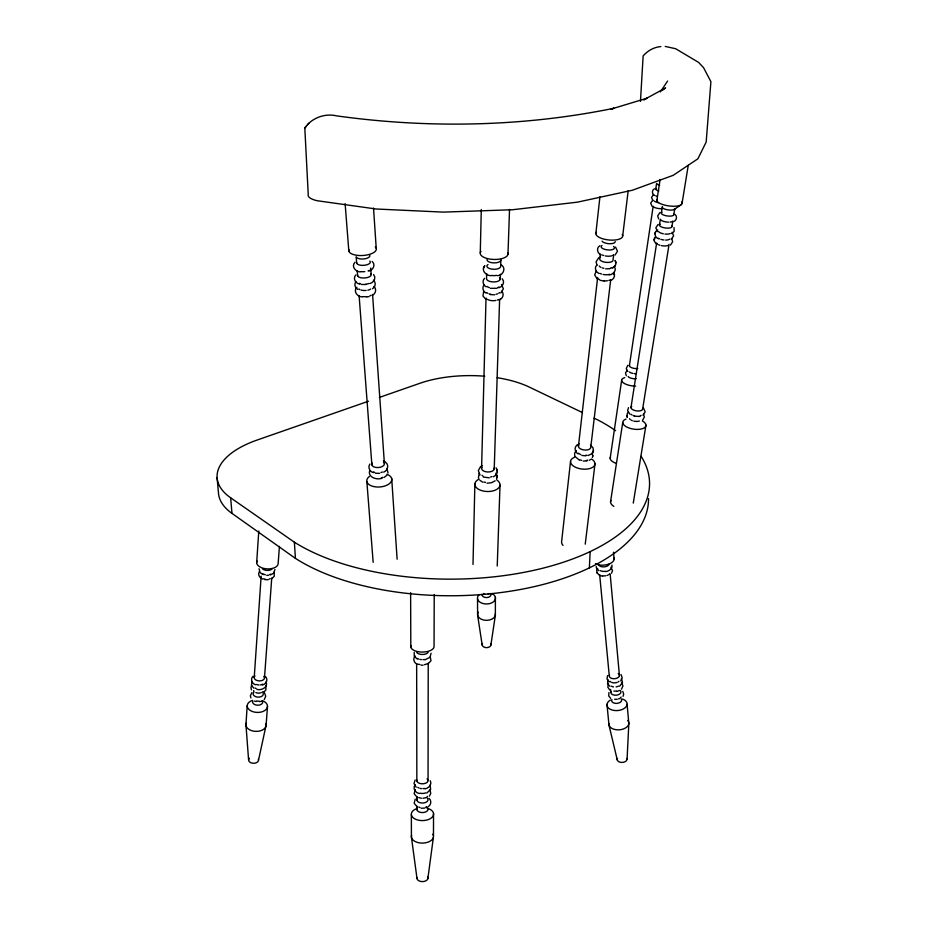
<?xml version="1.0" encoding="UTF-8"?>
<svg xmlns="http://www.w3.org/2000/svg" width="928" height="928" viewBox="0 0 928 928"><rect width="100%" height="100%" fill="white"/><g stroke="black" fill="none" stroke-linecap="round" stroke-linejoin="round"><path stroke-width="1.39" d="M428.052 780.344L428.226 663.195M495.401 597.377L495.355 615.229L490.9 645.076M433.469 835.815L433.538 813.45M434.223 594.546L434.06 645.981A11.67 5.545 -0.3 0 1 421.915 652.071A11.67 5.545 -0.3 0 1 410.965 645.563M627.015 416.417L627.293 413.412L628.476 412.032M655.446 236.965L653.973 240.48L655.829 243.519M657.79 230.132C653.532 231.559 654.472 237.649 658.52 238.728M473.002 564.468L474.881 483.708M480.275 252.834L481.284 209.519M481.586 468.141L486.005 298.735M486.666 273.54L486.527 278.574A6.879 3.016 1.5 0 0 494.717 281.926A6.879 3.016 1.5 0 0 499.554 277.739M494.23 468.895L499.612 299.442M500.25 279.282L500.412 274.236M500.853 260.269L500.644 266.638A6.914 2.981 1.5 0 1 491.515 269.074A6.914 2.981 1.5 0 1 488.024 264.515M497.234 566.01L500.018 485.216M507.987 254.214L509.53 209.426M589.373 567.901L590.138 551.626M627.073 759.278L628.824 723.573L627.108 704.364M640.459 101.396L643.139 55.935C647.605 50.762 653.962 47.108 660.84 46.586M597.655 568.365L596.669 570.384L597.203 573.121M247.196 705.709L245.943 724.617L248.588 759.881M256.685 562.53L258.784 530.978M254.226 677.556L261.151 576.149M264.492 677.916L271.73 578.063M267.508 706.37L266.104 725.232L258.529 760.16M279.432 546.372L278.156 563.54A10.753 5.823 3.2 0 1 265.872 568.783A10.753 5.823 3.2 0 1 257.114 561.046M388.043 473.025L386.953 468.524M570.523 461.529L561.591 541.906A11.878 6.716 7 0 0 563.006 545.42M595.846 233.589L599.94 196.794M578.434 446.275L597.632 277.507M600.288 254.156L599.72 259.109A6.67 2.68 5.8 0 0 606.344 262.38A6.67 2.68 5.8 0 0 613.014 260.258L613.605 255.304M610.659 280.082L590.753 447.412A6.194 3.155 6.5 0 1 583.7 449.918A6.194 3.155 6.5 0 1 578.678 445.475M585.232 544.156L594.999 463.803M622.7 235.898L628.198 190.611M427.843 878.758L433.364 837.532M610.16 458.351L621.644 380.341M629.393 365.736L653.173 206.26A5.846 1.67 7.4 0 0 656.247 208.058A5.846 1.67 7.4 0 0 662.07 208.684M655.725 189.184L656.583 183.454A5.893 1.601 7.3 0 0 659.68 185.182M610.531 501.92L622.734 422.518M656.885 200.448L660.11 179.452M630.97 407.601L656.653 242.985M659.425 225.202L660.365 219.217A6.322 2.111 7.7 0 0 668.462 222.163M661.304 213.22L662.244 207.188M668.844 245.769L642.652 408.912A5.893 2.633 8.6 0 1 635.402 410.675A5.893 2.633 8.6 0 1 631.713 406.36M671.93 226.548L672.696 221.769M673.844 214.565L674.818 208.533A6.345 2.076 7.7 0 1 667.94 209.89A6.345 2.076 7.7 0 1 662.395 206.666M633.267 503.08L645.958 425.128M682.092 203.162L688.251 165.37M484.88 265.721C480.611 269.932 485.994 275.674 490.773 275.709M496.039 467.84C498.661 470.786 496.886 475.438 493.418 476.772M495.865 473.176L497.164 477.085L496.55 479.08M259.04 568.783L260.153 572.646L263.123 574.594M263.68 692.323L265.907 689.91L265.837 685.978M262.485 685.038C266.023 684.226 268.412 679.679 265.721 676.744M256.894 689.365C261.313 690.803 268.424 687.219 266.127 681.918M588.143 455.497L591.728 453.815L593.201 451.565M593.352 451.031L593.004 447.783L590.486 445.138M592.714 456.309L592.377 453.073M592.377 457.504L592.899 455.636M593.015 452.226L593.537 450.358M653.985 239.702L654.449 238.136M654.901 233.786L655.365 232.22M608.919 692.532L608.745 695.954L610.694 698.378M369.669 470.635C367.523 477.328 376.896 480.205 381.907 478.268M607.538 675.63L607.028 678.971L609.128 681.906M607.933 679.76L607.562 683.634L609.87 686.302M608.327 683.878L607.828 687.23L609.905 690.177M623.071 696.348L623.686 694.179L622.769 691.372M414.213 652.303L414.282 656.386L417.333 659.031M483.453 268.122L483.813 267.38M483.987 266.997L484.335 266.29M369.889 464.058C367.523 467.178 369.715 471.633 373.242 472.665M483.708 291.38L482.943 296.009L485.878 299.326M479.138 473.384L478.419 478.001M415.199 799.124L414.166 803.288L417.554 807.279M415.176 789.577L414.143 793.742L417.542 797.709M415.164 784.786C412.368 788.092 415.303 792.953 419.212 793.498M415.152 779.984L414.027 783.522L416.185 787.257M259.341 571.636C257.392 574.502 259.782 578.214 262.81 579.049M614.452 266.649L615.786 264.422L615.728 262.056M609.116 274.885C613.118 274.746 617.213 270.292 614.232 266.545M355.969 281.66C353.846 284.107 355.053 288.04 357.848 289.42M251.929 681.419L251.488 685.34L253.808 688.147M251.65 685.49L250.943 687.648L251.43 689.864M627.792 365.319L626.238 368.648L627.838 371.444M660.376 91.895L667.615 81.038M628.476 407.659L627.618 410.559L629.764 414.085M264.271 699.503L265.733 696.267L264.538 692.949M251.882 692.52L250.398 695.745L250.885 697.949M252.973 676.292C250.073 678.983 251.952 683.785 255.502 684.794M354.995 262.276C350.888 266.255 355.702 272.113 360.54 271.904M355.946 274.839C352.524 278.04 355.354 283.446 359.542 284.072M356.897 287.286C352.837 291.253 357.593 297.076 362.396 296.914M621.482 689.202L622.943 685.966L621.76 682.753M620.728 680.932L622.189 677.695L621.006 674.494M665.214 46.412L675.665 48.732L698.598 62.396L703.563 67.663L710.906 81.687L706.173 142.054L697.902 158.792L673.241 175.299L632.432 190.228L577.541 202.142L512.604 209.74L443.282 212.118L376.095 208.997L317.283 200.75A24.963 7.633 -1.5 0 1 308.224 194.3L304.813 128.041C311.541 117.902 324.928 113.042 336.644 115.872C428.643 128.667 522.986 126.892 614.069 108.24L611.111 109.086L646.932 98.24L643.661 99.888L665.596 87.928L662.383 90.271M304.813 128.041L306.182 126.405M307.574 124.735L308.78 123.296M611.517 573.237L612.526 570.639L610.891 567.17M576.276 450.486L574.618 453.258L574.734 455.868M576.868 445.196C573.898 447.505 574.931 452.226 578.063 453.873M480.344 466.912L478.326 470.624L480.031 474.985M642.698 420.106L644.334 417.043L643.452 414.143M415.303 656.026C412.241 658.578 414.132 663.508 417.739 664.39M484.555 278.342C481.876 280.79 483.012 285.383 486.202 286.845M484.404 284.594C481.713 287.042 482.862 291.636 486.04 293.097M386.744 475.403L384.053 477.456M429.351 796.143L430.754 793.452L430.012 789.867M596.878 265.037C593.885 267.542 595.788 272.264 599.082 273.47M596.194 271.162L594.674 274.966L597.087 278.76M428.272 806.676C431.137 804.936 431.764 800.504 429.014 798.358M614.092 266.974L612.886 267.751M613.71 272.797L614.301 272.264M615.044 266.116L612.12 268.099M499.972 299.524C503.08 298.201 504.31 293.712 501.77 291.253M500.784 292.993L503.394 288.852L501.503 284.49M615.032 255.072L617.48 251.256L615.542 247.068M495.181 480.82L491.388 482.746L487.049 483.186M598.49 258.088L596.031 261.905L597.052 265.141M627.038 370.4L625.484 373.056L626.319 375.736M599.894 245.711C595.985 247.857 597.261 253.622 601.205 254.933M670.457 245.108L672.672 241.721L671.721 238.728M671.408 239.18L673.635 235.805L672.127 232.325M372.522 288.712C375.562 287.065 376.258 282.472 373.462 280.268M658.068 224.483L655.818 227.836L657.674 231.652M643.034 415.292L645.169 411.846L643.464 407.984M659.936 212.535L657.674 215.876L658.625 218.892M619.614 686.256L622.526 682.37L621.389 678.623M674.099 209.508L680.676 205.088M271.602 578.805L274.259 576.23L274.166 572.321M652.755 200.17L650.667 203.116L652.082 206.306M653.602 194.497L651.514 197.432L652.918 200.622M654.449 188.802C651.618 190.031 651.839 194.265 654.553 195.506M372.43 295.243C375.794 293.758 376.907 288.852 373.891 286.462M383.682 472.132C387.811 470.74 389.4 464.638 385.398 462.167M480.774 466.529L482.27 465.647M589.257 460.253L590.614 459.476M577.355 444.814L579.2 443.909M426.822 793.08L430.673 789.264L430.024 785.076M498.986 299.999L500.575 299.222M498.881 287.761C502.698 286.868 505.296 281.834 502.176 278.783M369.97 283.574C373.74 282.611 376.559 277.797 373.578 274.56M428.028 663.914L430.963 660.794L430.29 656.746M369.077 271.011C373.218 270.071 375.886 264.457 372.163 261.464M673.635 221.583C676.593 220.632 677.591 216.34 675.016 214.414M671.71 233.543L674.146 231.432L674.018 227.488M610.659 280.372C613.849 279.525 615.786 275.384 613.489 272.67M616.714 691.488L619.997 690.374M599.14 257.798L600.474 257.218M270.408 574.931L273.493 573.26L274.955 569.525M368.474 401.221L257.079 440.058A87.476 41.052 -3.3 0 0 230.643 497.802L231.977 513.381L295.406 558.366A196.597 96.036 -0.3 0 0 515.075 590.44A196.597 96.036 -0.3 0 0 648.544 498.626M379.343 397.428L420.106 383.218A80.179 35.102 0.1 0 1 484.787 376.223M424.85 788.87C428.527 788.417 432.367 784.554 430.29 780.796M497.396 275.662C503.243 275.732 506.758 267.426 500.76 264.724M424.931 659.808L430.035 657.244L431.068 653.208M605.578 571.648C608.78 571.254 612.816 568.771 611.981 565.048M259.631 701.649L261.325 701.278M366.757 296.96L368.915 296.6M424.838 808.056L421.219 808.265M497.014 288.283L490.425 288.318M587.146 460.891L583.283 461.065M609.847 268.737L605.671 268.83M639.81 416.44L634.265 416.162M379.529 473.338L375.469 473.257M365.864 284.513L361.468 284.467M266.73 575.348L268.47 575.302M268.157 579.745L264.689 579.594M489.276 477.827L483.302 477.027M494.694 294.814L490.251 294.582M421.161 665.156L423.064 665.19M585.904 455.822L581.902 455.451M604.232 281.114L600.091 280.291M602.562 576.218L599.279 575.209L596.89 572.622M254.388 701.046L256.047 701.533M582.413 412.566L529.308 387.092A80.179 35.102 0.1 0 0 497.211 377.708M594.059 418.145L597.945 420.013A197.699 94.749 -0.3 0 1 615.612 430.696M383.392 461.03L384.969 461.796M579.443 460.172L574.954 456.495M482.804 482.235L479.904 480.31M230.643 497.802L294.385 542.207A197.699 94.749 -0.3 0 0 541.639 568.493A197.699 94.749 -0.3 0 0 641.132 456.309M598.85 570.72L596.46 568.133L596.205 566.474M614.962 260.397L615.972 262.833M613.93 273.296L614.162 274.015M614.255 274.328L614.498 275.094M615.403 261.023L615.635 261.766M626.818 415.756L627.316 417.449L627.131 416.823M617.306 760.055L609 725.197L606.982 704.422M482.177 645.03L477.618 615.148L477.514 598.827M417.008 878.538L411.417 837.102L411.348 814.714M497.095 469.707L497.176 470.392M497.257 471.053L497.338 471.749M496.921 475.032L497.002 475.716M497.072 476.389L497.164 477.085M599.65 574.571L609.267 675.7M610.578 689.446L610.844 692.184M610.195 574.362L619.44 675.642M613.501 552.206L614.139 559.306M217.094 477.653L218.474 492.965A86.988 41.609 -3.4 0 0 231.977 513.381M345.123 203.626L348.835 251.128M366.862 481.62L373.172 562.356M356.654 263.158L356.178 256.812A6.89 2.888 -3.6 0 0 363.846 258.947A6.89 2.888 -3.6 0 0 369.843 255.409M357.234 270.721L357.605 275.755M359.124 295.858L371.884 464.928M370.724 268.064L371.165 274.34M372.569 294.431L384.389 463.397M373.532 208.081L376.234 248.333M391.709 478.558L397.126 559.213M294.385 542.207L295.406 558.366M410.628 592.644L410.802 647.013M416.649 663.717L416.846 780.958M416.869 796.56L416.881 800.145M416.892 806.096L416.892 809.657M494.125 467.99A6.345 3.468 1.7 0 1 487.455 471.981A6.345 3.468 1.7 0 1 481.922 467.26M498.522 299.477A6.821 3.062 1.5 0 1 497.338 300.057M495.854 300.463A6.821 3.062 1.5 0 1 487.687 299.547M486.713 298.862A6.821 3.062 1.5 0 1 486.144 298.085M500.726 259.492A6.925 2.958 1.5 0 1 494.38 262.902A6.925 2.958 1.5 0 1 487.026 259.573M507.732 252.683A13.897 5.881 1.5 0 1 493.186 259.422A13.897 5.881 1.5 0 1 481.006 251.349M496.921 480.089A12.598 7.006 1.7 0 1 495.714 489.961A12.598 7.006 1.7 0 1 477.92 488.905A12.598 7.006 1.7 0 1 479.242 479.034M499.508 292.564A6.844 3.039 1.5 0 1 498.719 293.26M497.536 293.828A6.844 3.039 1.5 0 1 496.051 294.246M490.808 294.28A6.844 3.039 1.5 0 1 489.195 293.886M487.861 293.329A6.844 3.039 1.5 0 1 486.875 292.645M498.916 287.007A6.856 3.028 1.5 0 1 497.733 287.587M489.369 287.634A6.856 3.028 1.5 0 1 487.038 286.404M491.91 476.574A6.334 3.48 1.7 0 1 490.529 477.05M482.954 476.041A6.334 3.48 1.7 0 1 482.05 475.264M496.619 275.384A6.89 2.993 1.5 0 1 491.33 275.419M485.53 482.444A6.31 3.492 1.7 0 1 484.045 482.003M427.588 877.006A5.464 3.399 -0.8 0 1 422.924 881.6A5.464 3.399 -0.8 0 1 417.078 877.656M432.831 834.144A11.066 6.589 -0.7 0 1 423.4 843.065A11.066 6.589 -0.7 0 1 411.568 835.386M427.147 808.218A11.136 6.473 -0.6 0 1 431.566 817.788A11.136 6.473 -0.6 0 1 414.549 818.74A11.136 6.473 -0.6 0 1 416.115 808.845M427.019 807.464A5.58 3.225 -0.6 0 1 423.644 812.499A5.58 3.225 -0.6 0 1 416.962 808.81M426.729 806.641A5.591 3.213 -0.6 0 1 425.662 807.209M420.071 807.534A5.591 3.213 -0.6 0 1 418.841 807.082M427.031 797.976A5.591 3.202 -0.6 0 1 423.655 802.964A5.591 3.202 -0.6 0 1 416.95 799.31M427.53 796.375A5.603 3.19 -0.6 0 1 426.741 797.082M425.662 797.651A5.603 3.19 -0.6 0 1 422.936 798.242M421.463 798.208A5.603 3.19 -0.6 0 1 418.83 797.523M424.374 788.44A5.614 3.167 -0.5 0 1 422.936 788.626M421.463 788.591A5.614 3.167 -0.5 0 1 420.059 788.359M418.83 787.918A5.614 3.167 -0.5 0 1 417.832 787.304M427.054 778.824A5.626 3.155 -0.5 0 1 423.655 783.731A5.626 3.155 -0.5 0 1 416.916 780.135M426.903 663.81A5.812 2.819 -0.3 0 1 424.432 664.657M419.966 664.576A5.812 2.819 -0.3 0 1 418.69 664.181M424.432 659.483A5.823 2.807 -0.3 0 1 422.948 659.657M421.416 659.622A5.823 2.807 -0.3 0 1 419.966 659.402M418.679 659.019A5.823 2.807 -0.3 0 1 417.658 658.474M428.179 652.152A5.823 2.784 -0.3 0 1 422.182 654.472A5.823 2.784 -0.3 0 1 416.637 651.943M425.674 792.86A5.603 3.178 -0.5 0 1 420.071 793.173M626.98 758.454A4.942 3.178 -3.5 0 1 621.841 762.445A4.942 3.178 -3.5 0 1 617.468 758.408M627.78 720.453A10.022 6.229 -3.8 0 1 620.786 729.652A10.022 6.229 -3.8 0 1 608.849 723.573M622.607 699.051A10.092 6.16 -3.9 0 1 624.904 707.948A10.092 6.16 -3.9 0 1 610.056 709.178A10.092 6.16 -3.9 0 1 610.415 700.06M621.18 698.772A5.058 3.074 -4 0 1 616.981 703.389A5.058 3.074 -4 0 1 611.877 699.55M620.426 690.606A5.069 3.051 -4 0 1 616.215 695.211A5.069 3.051 -4 0 1 611.1 691.395M618.477 686.094A5.092 3.039 -4.1 0 1 616.111 686.894M613.478 686.906A5.092 3.039 -4.1 0 1 611.297 686.128M618.976 681.314A5.092 3.028 -4.1 0 1 618.094 681.952M616.981 682.44A5.092 3.028 -4.1 0 1 611.9 682.474M610.902 681.987A5.092 3.028 -4.1 0 1 610.172 681.361M618.187 673.508A5.104 3.028 -4.1 0 1 618.326 677.394A5.104 3.028 -4.1 0 1 611.888 678.449A5.104 3.028 -4.1 0 1 609.534 674.923M605.358 571.265A5.313 2.807 -4.8 0 1 600.346 570.639M609.244 563.946A5.324 2.796 -4.8 0 1 604.244 566.846A5.324 2.796 -4.8 0 1 598.734 564.897M613.965 557.856A10.66 5.568 -4.8 0 1 608.153 564.317A10.66 5.568 -4.8 0 1 595.44 563.69M621.064 697.032A5.069 3.062 -4 0 1 620.484 697.775M619.614 698.424A5.069 3.062 -4 0 1 618.512 698.912M617.259 699.225A5.069 3.062 -4 0 1 614.638 699.236M616.494 691.024A5.081 3.051 -4 0 1 613.86 691.035M609.789 573.678A5.301 2.819 -4.7 0 1 609.162 574.374M608.246 574.977A5.301 2.819 -4.7 0 1 607.086 575.453M605.775 575.766A5.301 2.819 -4.7 0 1 603.038 575.812M490.61 643.556A4.396 2.97 0.1 0 1 486.516 647.651A4.396 2.97 0.1 0 1 482.502 643.51M495.355 613.686A8.932 5.893 0.1 0 1 485.274 620.275A8.932 5.893 0.1 0 1 478.28 612.132M491.968 593.502A9.013 5.858 0 0 1 493.58 601.727A9.013 5.858 0 0 1 480.924 602.748A9.013 5.858 0 0 1 479.37 594.523M490.634 593.549A4.512 2.923 0 0 1 487.014 597.551A4.512 2.923 0 0 1 481.992 594.245M489.184 593.502A4.524 2.923 0 0 1 488.163 593.885M484.694 593.874A4.524 2.923 0 0 1 483.674 593.479M258.378 759.301A4.965 3.271 1.3 0 1 252.799 763.245A4.965 3.271 1.3 0 1 249.319 758.269M265.802 723.562A10.08 6.426 1.7 0 1 255.815 731.38A10.08 6.426 1.7 0 1 246.361 722.958M262.589 700.721A10.162 6.368 1.9 0 1 265.002 710.419A10.162 6.368 1.9 0 1 249.435 709.897A10.162 6.368 1.9 0 1 252.486 700.385M262.09 700.594A5.092 3.178 2 0 1 258.204 705.21A5.092 3.178 2 0 1 252.764 701.046M263.158 693.344A5.104 3.167 2 0 1 257.45 697.102A5.104 3.167 2 0 1 253.843 692.265M262.879 691.673A5.116 3.155 2.1 0 1 262.044 692.3M260.977 692.775A5.116 3.155 2.1 0 1 255.85 692.59M254.017 691.372A5.116 3.155 2.1 0 1 253.53 690.594M256.128 688.53A5.116 3.144 2.1 0 1 255.084 687.996M263.842 676.326A5.139 3.132 2.2 0 1 262.589 680.259A5.139 3.132 2.2 0 1 255.977 680.027A5.139 3.132 2.2 0 1 254.968 676.013M270.547 574.212A5.359 2.935 3.1 0 1 269.422 574.629M265.338 574.734A5.359 2.935 3.1 0 1 262.96 573.864M272.275 568.504A5.359 2.923 3.2 0 1 267.74 570.442A5.359 2.923 3.2 0 1 262.438 568.748M262.636 684.168A5.127 3.144 2.2 0 1 260.304 684.91M258.97 684.968A5.127 3.144 2.2 0 1 256.418 684.458M270.222 578.654A5.348 2.946 3.1 0 1 269.108 579.072M265.037 579.176A5.348 2.946 3.1 0 1 263.749 578.828M259.156 701.127A5.092 3.167 2 0 1 256.511 701.046M586.972 455.184A6.171 3.167 6.5 0 1 585.475 455.37M580.812 454.616A6.171 3.167 6.5 0 1 578.596 453.235M609.94 279.954A6.624 2.726 5.9 0 1 608.884 280.43M607.515 280.743A6.624 2.726 5.9 0 1 604.198 280.824M599.523 279.606A6.624 2.726 5.9 0 1 598.49 278.945M609.603 274.317A6.647 2.714 5.9 0 1 603.188 274.468M601.599 274.05A6.647 2.714 5.9 0 1 600.23 273.493M611.39 267.705A6.658 2.691 5.9 0 1 610.334 268.169M603.908 268.32A6.658 2.691 5.9 0 1 602.307 267.902M600.938 267.357A6.658 2.691 5.9 0 1 599.233 265.988M613.524 254.748A6.693 2.656 5.8 0 1 612.863 255.328M611.796 255.792A6.693 2.656 5.8 0 1 605.334 255.931M603.734 255.525A6.693 2.656 5.8 0 1 602.353 254.98M613.594 246.454A6.705 2.645 5.8 0 1 612.097 249.69A6.705 2.645 5.8 0 1 603.502 248.936A6.705 2.645 5.8 0 1 602.04 245.456M615.229 241.605A6.728 2.622 5.8 0 1 609.394 243.716A6.728 2.622 5.8 0 1 602.063 241.141M622.212 234.506A13.479 5.208 5.8 0 1 609.255 240.016A13.479 5.208 5.8 0 1 596.333 232.278M591.507 458.977A12.296 6.38 6.6 0 1 591.275 468.037A12.296 6.38 6.6 0 1 573.945 466.424A12.296 6.38 6.6 0 1 574.293 457.376M587.644 460.079A6.16 3.178 6.6 0 1 586.357 460.474M581.67 460.358A6.16 3.178 6.6 0 1 580.197 459.894M636.202 378.717A5.533 2.146 8.1 0 1 628.082 376.49M635.657 373.706A5.545 2.134 8 0 1 634.23 373.613M632.803 373.381A5.545 2.134 8 0 1 629.416 372M637.756 368.532A5.545 2.123 8 0 1 631.632 367.697A5.545 2.123 8 0 1 629.555 365.203M635.657 386.152A11.043 4.315 8.1 0 1 623.21 382.719A11.043 4.315 8.1 0 1 624.741 377.626M658.532 202.687A5.858 1.647 7.3 0 1 654.263 201.051M658.822 190.936A5.881 1.612 7.3 0 1 656.409 188.454M615.566 463.107A10.753 4.71 8.5 0 1 610.508 457.168M656.722 196.26A5.87 1.636 7.3 0 1 655.748 195.82M383.96 462.562A6.322 3.399 -4.2 0 1 378.137 467.573A6.322 3.399 -4.2 0 1 372.325 463.153M386.883 474.278A12.551 6.867 -4.2 0 1 389.238 483.801A12.551 6.867 -4.2 0 1 371.641 485.97A12.551 6.867 -4.2 0 1 369.402 476.424M370.713 273.621A6.844 2.935 -3.6 0 1 365.226 277.936A6.844 2.935 -3.6 0 1 357.628 274.978M369.831 261.035A6.879 2.9 -3.6 0 1 364.31 265.304A6.879 2.9 -3.6 0 1 356.677 262.392M375.318 246.941A13.827 5.73 -3.6 0 1 364.205 255.386A13.827 5.73 -3.6 0 1 348.893 249.632M371.107 295.266A6.786 2.981 -3.7 0 1 369.843 295.881M366.583 296.635A6.786 2.981 -3.7 0 1 363.092 296.6M370.666 289.072A6.809 2.97 -3.7 0 1 367.859 290.151M366.131 290.429A6.809 2.97 -3.7 0 1 361.108 290.081M359.855 289.582A6.809 2.97 -3.7 0 1 358.985 288.956M369.344 270.292A6.856 2.923 -3.6 0 1 368.068 270.895M364.774 271.637A6.856 2.923 -3.6 0 1 361.247 271.602M382.742 477.328A6.287 3.422 -4.2 0 1 381.315 477.85M382.371 472.016A6.31 3.41 -4.2 0 1 380.944 472.538M374.68 472.41A6.31 3.41 -4.2 0 1 373.52 471.83M368.961 283.446A6.821 2.958 -3.6 0 1 365.678 284.2M360.644 283.852A6.821 2.958 -3.6 0 1 359.391 283.353M639.357 421.022A5.87 2.656 8.6 0 1 633.743 421.092M632.328 420.662A5.87 2.656 8.6 0 1 631.11 420.094M630.17 419.433A5.87 2.656 8.6 0 1 629.567 418.714M641.086 415.373A5.881 2.645 8.6 0 1 640.192 415.825M634.566 415.895A5.881 2.645 8.6 0 1 633.151 415.466M631.922 414.897A5.881 2.645 8.6 0 1 630.982 414.236M669.065 244.331A6.264 2.181 7.8 0 1 661.444 245.642M659.924 245.259A6.264 2.181 7.8 0 1 658.602 244.76M657.581 244.192A6.264 2.181 7.8 0 1 656.908 243.588M669.865 238.983A6.276 2.169 7.8 0 1 669.297 239.447M668.357 239.807A6.276 2.169 7.8 0 1 665.62 240.074M664.007 239.981A6.276 2.169 7.8 0 1 660.852 239.343M659.53 238.844A6.276 2.169 7.8 0 1 658.509 238.276M670.248 233.508A6.287 2.146 7.8 0 1 664.947 234.03M663.323 233.775A6.287 2.146 7.8 0 1 658.764 231.745M671.652 225.968A6.299 2.134 7.7 0 1 665.074 227.952A6.299 2.134 7.7 0 1 660.168 224.205M672.73 221.108A6.322 2.111 7.7 0 1 669.958 222.105M673.566 213.985A6.334 2.1 7.7 0 1 666.977 215.934A6.334 2.1 7.7 0 1 662.035 212.234M681.523 202.026A12.714 4.118 7.6 0 1 669.958 206.051A12.714 4.118 7.6 0 1 657.221 199.416M642.385 420.929A11.716 5.336 8.7 0 1 642.71 428.597A11.716 5.336 8.7 0 1 626.261 426.752A11.716 5.336 8.7 0 1 626.04 419.096M613.849 506.398A11.368 5.719 9.1 0 1 610.902 500.47"/></g></svg>
